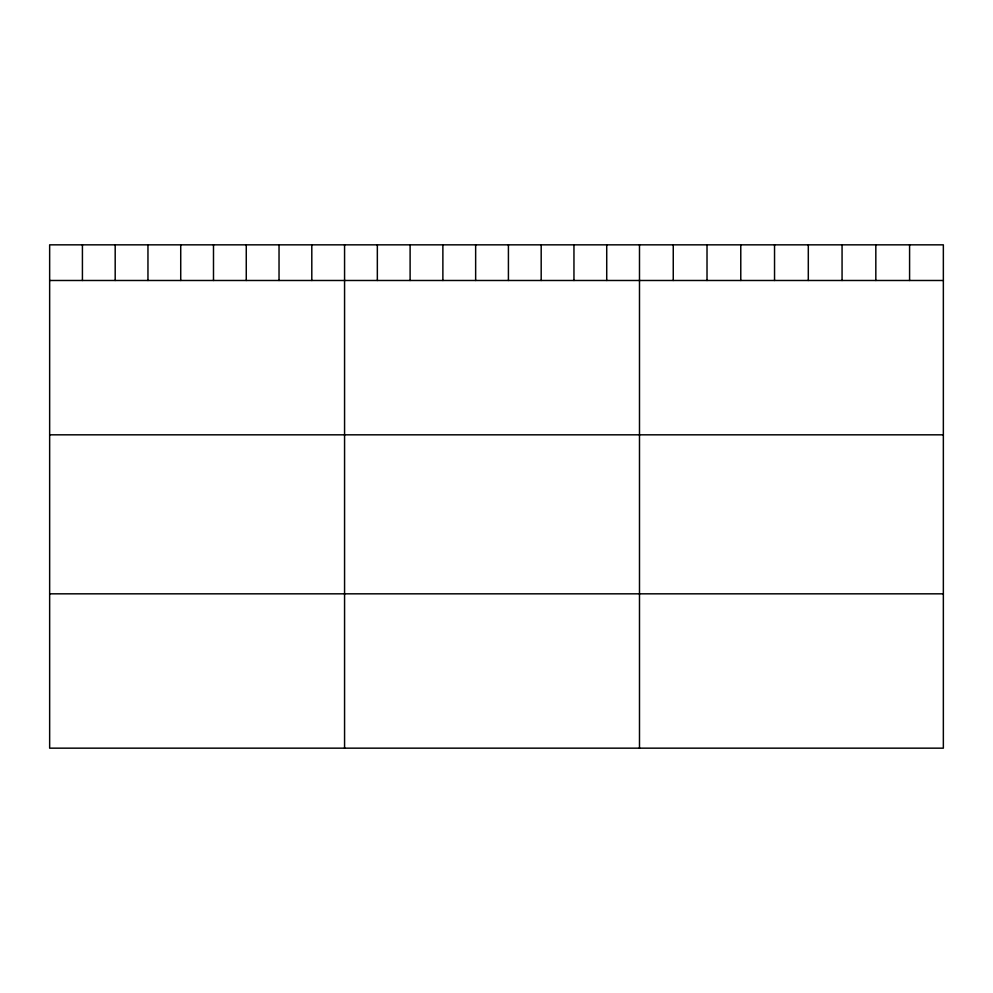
<?xml version="1.0" encoding="UTF-8"?>
<svg xmlns="http://www.w3.org/2000/svg" width="993" height="993" viewBox="0 0 993 993"><rect width="100%" height="100%" fill="white"/><g stroke="black" fill="none" stroke-linecap="round" stroke-linejoin="round"><path stroke-width="1.49" d="M943.35 280.485L943.35 748.163L49.65 748.163L49.65 244.837L943.35 244.837L943.35 280.485L49.65 280.485M49.65 434.822L943.35 434.822M49.65 593.826L943.35 593.826M909.588 244.837L909.588 280.485M875.826 244.837L875.826 280.485M842.064 244.837L842.064 280.485M808.302 244.837L808.302 280.485M774.54 244.837L774.54 280.485M740.778 244.837L740.778 280.485M707.016 244.837L707.016 280.485M673.254 244.837L673.254 280.485M639.492 244.837L639.492 748.163M606.723 244.837L606.723 280.485M573.954 244.837L573.954 280.485M541.185 244.837L541.185 280.485M508.416 244.837L508.416 280.485M475.647 244.837L475.647 280.485M442.878 244.837L442.878 280.485M410.109 244.837L410.109 280.485M377.34 244.837L377.34 280.485M344.571 244.837L344.571 748.163M311.802 244.837L311.802 280.485M279.033 244.837L279.033 280.485M246.264 244.837L246.264 280.485M213.495 244.837L213.495 280.485M180.726 244.837L180.726 280.485M147.957 244.837L147.957 280.485M115.188 244.837L115.188 280.485M82.419 244.837L82.419 280.485"/></g></svg>
